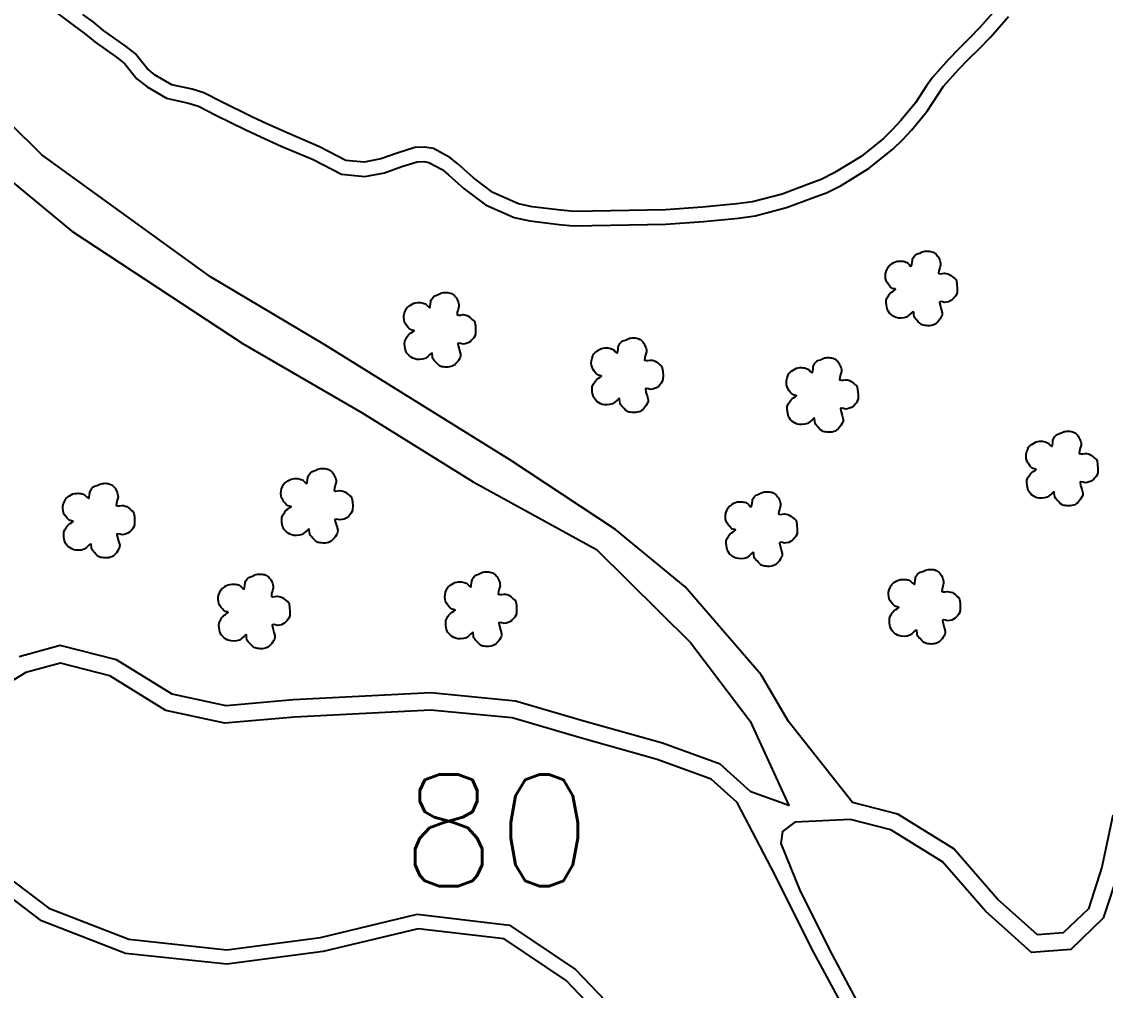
# Model space of a CAD drawing. Extents: x 730929 to 735129, y 7820181 to 7826121.
# Drawn here: x 732273.1 to 732525.7, y 7822302.5 to 7822528.3 of the extents above; entities that cross this region are included whole.
import ezdxf

# ---------------------------------------------------------------- set-up
doc = ezdxf.new("R2010")
doc.units = 0
doc.header["$MEASUREMENT"] = 0
doc.linetypes.add('CONTINUO', pattern=[0])
doc.linetypes.add('LIN0', pattern=[0])
for name, color, linetype in [('0114000475014', 5, 'Continuous'), ('0114000475080', 5, 'Continuous'), ('0114000475081', 5, 'Continuous'), ('0114000475089', 5, 'Continuous'), ('RESERVA', 3, 'Continuous'), ('SIMBOLO ARVORE', 118, 'Continuous'), ('TEXTO_NUN_TAL', 7, 'Continuous')]:
    doc.layers.add(name, color=color, linetype=linetype)
doc.styles.add('Simplex', font='simplex.shx')

msp = doc.modelspace()

# ---------------------------------------------------------------- linework, layer by layer
at = {"layer": '0114000475014'}
msp.add_lwpolyline([(732500.62, 7822531.65), (732496.43, 7822526.89), (732493.93, 7822524.31), (732491.41, 7822521.84), (732489.12, 7822519.43), (732485.36, 7822515.29), (732484, 7822513.32), (732481.46, 7822509.34), (732478.04, 7822505.2), (732476.07, 7822503.17), (732473.95, 7822501.02), (732468.74, 7822496.86), (732462.47, 7822493.03), (732459.48, 7822491.52), (732456.48, 7822490.38), (732450.36, 7822488.1), (732443.45, 7822486.26), (732439.77, 7822485.78), (732431.75, 7822485.03), (732423.13, 7822484.41), (732401.86, 7822484.03), (732398.76, 7822484.31), (732392.09, 7822485.11), (732388.91, 7822485.83), (732382.89, 7822488.49), (732378.39, 7822491.87), (732374.77, 7822495.12), (732372.94, 7822496.58), (732369.07, 7822498.69), (732367, 7822498.99), (732364.75, 7822498.92), (732360.64, 7822497.64), (732356.8, 7822496.27), (732352.95, 7822495.52), (732348.64, 7822495.95), (732342.5, 7822499.12), (732334.96, 7822502.33), (732330.24, 7822504.49), (732326.78, 7822506.09), (732319.85, 7822509.48), (732315.61, 7822511.66), (732312.85, 7822512.52), (732308.08, 7822513.56), (732304.25, 7822515.82), (732302.36, 7822517.32), (732299.55, 7822520.85), (732297.49, 7822522.46), (732292.19, 7822526.24), (732289.75, 7822528.21), (732287.39, 7822529.98)], dxfattribs=at)
at = {"layer": '0114000475080', "linetype": 'CONTINUO', "flags": 128}
msp.add_lwpolyline([(732255.52, 7822347.51), (732266.58, 7822331.34), (732279.43, 7822321.64), (732298.12, 7822314.4), (732320.9, 7822311.95), (732342.78, 7822314.83), (732365.3, 7822320.27), (732386.77, 7822317.7), (732402.16, 7822307.33), (732417.82, 7822291), (732435.56, 7822275.3), (732452.65, 7822269.29), (732465.31, 7822271.59), (732469.26, 7822273.2), (732475.24, 7822276.96), (732474.42, 7822280.25), (732466.98, 7822294.24), (732457.19, 7822312.33), (732448.74, 7822329.31), (732439.84, 7822346.27), (732433.82, 7822351.74), (732421.21, 7822356.32), (732403.57, 7822361.26), (732387.45, 7822365.98), (732368.38, 7822367.79), (732336.69, 7822366.18), (732320.49, 7822364.8), (732306.68, 7822367.72), (732293.64, 7822375.81), (732282.15, 7822378.75), (732274.1, 7822376.54), (732254.98, 7822364.95), (732248.26, 7822359.46), (732248.73, 7822356.47)], close=True, dxfattribs=at)
at = {"layer": '0114000475081', "linetype": 'CONTINUO', "flags": 128}
msp.add_lwpolyline([(732435.46, 7822183.74), (732451.14, 7822188.04), (732477.53, 7822196.24), (732499.94, 7822204.58), (732504.61, 7822205.85), (732508.43, 7822211.15), (732507.59, 7822219), (732501.14, 7822233.48), (732489.41, 7822255.07), (732479.88, 7822271.57), (732477.54, 7822272.15), (732471.93, 7822270.38), (732458.89, 7822266.15), (732452.37, 7822265.83), (732433.82, 7822272.35), (732415.49, 7822288.58), (732399.98, 7822304.75), (732385.57, 7822314.46), (732365.5, 7822316.86), (732343.39, 7822311.52), (732320.94, 7822308.56), (732297.32, 7822311.1), (732277.77, 7822318.67), (732264.11, 7822328.99), (732263, 7822330.62), (732261.47, 7822332.93), (732252.6, 7822345.85), (732244.63, 7822352), (732238.42, 7822350.89), (732230.9, 7822344.5), (732225.96, 7822333.55), (732221.11, 7822318.69), (732218.62, 7822312.5), (732218.03, 7822305.67), (732223.81, 7822296.97), (732236.75, 7822281.42), (732253.6, 7822268.79), (732274.12, 7822261.51), (732298.99, 7822257.95), (732325.2, 7822255.62), (732351.9, 7822247.02), (732375.81, 7822229.77), (732397.47, 7822208.91), (732418.51, 7822191.52), (732431.19, 7822185.09)], close=True, dxfattribs=at)
at = {"layer": '0114000475089', "linetype": 'CONTINUO', "flags": 128}
msp.add_lwpolyline([(732454.57, 7822325.61), (732461.98, 7822310.79), (732470.9, 7822294.11), (732478.02, 7822281.76), (732482.82, 7822280.65), (732489.1, 7822281.94), (732499.71, 7822283.86), (732530.06, 7822285.61), (732553.17, 7822292.18), (732576.18, 7822304.41), (732599.28, 7822318.44), (732619.83, 7822333.16), (732635.25, 7822350.05), (732646.91, 7822372.6), (732654.76, 7822397.35), (732660.16, 7822421.64), (732667.23, 7822446.88), (732673.21, 7822464.77), (732673.05, 7822473.7), (732671.77, 7822476.31), (732666.52, 7822479.66), (732663.88, 7822481.01), (732660.47, 7822481.65), (732651.97, 7822480.72), (732642.32, 7822474.45), (732630.07, 7822465.24), (732614.03, 7822454.8), (732595.86, 7822443.23), (732581.91, 7822434.61), (732570.88, 7822424.68), (732559.36, 7822412.2), (732548, 7822397.93), (732539.97, 7822387.69), (732534.72, 7822374.74), (732532.84, 7822358.63), (732531.38, 7822342.72), (732528.71, 7822330.15), (732525.2, 7822319.31), (732517.6, 7822312.01), (732508.49, 7822311.28), (732497.71, 7822320.91), (732487.73, 7822332.43), (732475.71, 7822339.87), (732466.31, 7822342.29), (732453.31, 7822341.67), (732450.4, 7822339.55), (732450.07, 7822336.75)], close=True, dxfattribs=at)
at = {"layer": 'RESERVA', "flags": 128}
for points in [[(732280.73, 7822530.82), (732285.39, 7822527.31), (732287.7, 7822525.58), (732290.17, 7822523.59), (732295.5, 7822519.79), (732297.19, 7822518.47), (732299.99, 7822514.95), (732302.36, 7822513.07), (732306.85, 7822510.42), (732312, 7822509.3), (732314.35, 7822508.57), (732318.35, 7822506.5), (732325.35, 7822503.08), (732328.85, 7822501.46), (732333.62, 7822499.29), (732341.08, 7822496.11), (732347.67, 7822492.7), (732353.11, 7822492.16), (732357.68, 7822493.05), (732361.69, 7822494.48), (732365.31, 7822495.6), (732366.82, 7822495.65), (732368, 7822495.48), (732371.08, 7822493.8), (732372.61, 7822492.58), (732376.27, 7822489.3), (732381.2, 7822485.59), (732387.86, 7822482.66), (732391.52, 7822481.82), (732398.41, 7822481), (732401.74, 7822480.7), (732423.28, 7822481.08), (732432.03, 7822481.71), (732440.14, 7822482.47), (732444.1, 7822482.99), (732451.37, 7822484.93), (732457.65, 7822487.26), (732460.82, 7822488.47), (732464.09, 7822490.12), (732470.66, 7822494.13), (732476.18, 7822498.54), (732478.44, 7822500.84), (732480.52, 7822502.98), (732484.16, 7822507.38), (732486.77, 7822511.48), (732487.97, 7822513.21), (732491.56, 7822517.17), (732493.78, 7822519.5), (732496.29, 7822521.96), (732498.88, 7822524.62), (732503.12, 7822529.44)], [(732527.42, 7822343.32), (732524.84, 7822331.18), (732521.71, 7822321.5), (732515.86, 7822315.88), (732509.87, 7822315.4), (732500.56, 7822323.72), (732490.35, 7822335.51), (732477.3, 7822343.59), (732466.73, 7822346.31), (732451.84, 7822365.14), (732445.45, 7822376.02), (732427.77, 7822396.55), (732411.55, 7822409.87), (732387.07, 7822426.07), (732343.75, 7822452.96), (732317.09, 7822468.81), (732277.79, 7822497.26), (732247.88, 7822526.79)]]:
    msp.add_lwpolyline(points, dxfattribs=at)
at = {"layer": 'RESERVA', "linetype": 'Continuous'}
msp.add_lwpolyline([(732244.74, 7822512.54), (732284.83, 7822479.46), (732324.74, 7822453.21), (732352.44, 7822437.11), (732378.34, 7822421.02), (732407.08, 7822405.26), (732429, 7822383.53), (732442.91, 7822365.2), (732451.93, 7822345.61), (732443.06, 7822348.76), (732435.93, 7822355.24), (732422.43, 7822360.13), (732404.67, 7822365.1), (732388.21, 7822369.93), (732368.47, 7822371.8), (732336.42, 7822370.17), (732320.74, 7822368.83), (732308.19, 7822371.49), (732295.23, 7822379.53), (732282.11, 7822382.89), (732272.5, 7822380.25)], dxfattribs=at)
at = {"layer": 'SIMBOLO ARVORE', "linetype": 'LIN0', "elevation": 716.76, "flags": 128}
for points in [[(732480.87, 7822460.68), (732480.42, 7822460.29), (732479.91, 7822459.84), (732479.36, 7822459.42), (732478.73, 7822459.25), (732478.08, 7822459.18), (732477.45, 7822459.2), (732476.95, 7822459.31), (732476.5, 7822459.49), (732476.09, 7822459.73), (732475.72, 7822460.01), (732475.4, 7822460.33), (732475.13, 7822460.68), (732474.95, 7822461.01), (732474.82, 7822461.36), (732474.73, 7822461.77), (732474.64, 7822462.3), (732474.6, 7822462.85), (732474.62, 7822463.37), (732474.76, 7822463.76), (732474.94, 7822464.09), (732475.14, 7822464.38), (732475.3, 7822464.65), (732475.47, 7822464.9), (732475.69, 7822465.13), (732476.11, 7822465.41), (732476.51, 7822465.66), (732476.79, 7822465.88), (732476.67, 7822465.97), (732476.41, 7822466.03), (732476.09, 7822466.1), (732475.87, 7822466.24), (732475.64, 7822466.42), (732475.4, 7822466.67), (732475.11, 7822467.04), (732474.83, 7822467.47), (732474.59, 7822467.95), (732474.46, 7822468.44), (732474.41, 7822468.95), (732474.44, 7822469.47), (732474.59, 7822470.05), (732474.8, 7822470.59), (732475.03, 7822471.06), (732475.21, 7822471.3), (732475.41, 7822471.48), (732475.64, 7822471.63), (732475.98, 7822471.87), (732476.36, 7822472.11), (732476.77, 7822472.31), (732477.17, 7822472.41), (732477.56, 7822472.46), (732477.94, 7822472.47), (732478.28, 7822472.45), (732478.59, 7822472.41), (732478.88, 7822472.34), (732479.14, 7822472.25), (732479.39, 7822472.14), (732479.63, 7822471.99), (732479.92, 7822471.67), (732480.2, 7822471.39), (732480.45, 7822471.26), (732480.56, 7822471.64), (732480.64, 7822472.14), (732480.69, 7822472.65), (732480.74, 7822472.88), (732480.81, 7822473.05), (732480.9, 7822473.21), (732481.06, 7822473.48), (732481.27, 7822473.74), (732481.51, 7822473.98), (732481.79, 7822474.12), (732482.1, 7822474.22), (732482.41, 7822474.31), (732482.71, 7822474.46), (732483, 7822474.59), (732483.3, 7822474.71), (732483.63, 7822474.77), (732483.96, 7822474.8), (732484.3, 7822474.8), (732484.62, 7822474.78), (732484.94, 7822474.74), (732485.24, 7822474.66), (732485.51, 7822474.56), (732485.77, 7822474.42), (732486, 7822474.26), (732486.21, 7822474.09), (732486.4, 7822473.88), (732486.57, 7822473.65), (732486.76, 7822473.35), (732486.93, 7822473.02), (732487.07, 7822472.66), (732487.18, 7822472.35), (732487.25, 7822471.99), (732487.26, 7822471.57), (732487.06, 7822470.88), (732486.88, 7822470.19), (732486.81, 7822469.62), (732487.17, 7822469.52), (732487.65, 7822469.56), (732488.18, 7822469.64), (732488.57, 7822469.6), (732488.94, 7822469.51), (732489.31, 7822469.37), (732489.69, 7822469.12), (732490.05, 7822468.83), (732490.37, 7822468.53), (732490.62, 7822468.39), (732490.81, 7822468.19), (732490.96, 7822467.85), (732491.08, 7822467.01), (732491.14, 7822466.07), (732491.12, 7822465.17), (732490.96, 7822464.66), (732490.73, 7822464.27), (732490.46, 7822463.97), (732490.21, 7822463.66), (732489.92, 7822463.39), (732489.59, 7822463.17), (732489.15, 7822463), (732488.69, 7822462.88), (732488.21, 7822462.8), (732487.71, 7822462.94), (732487.29, 7822463.01), (732487.01, 7822462.91), (732487.15, 7822462.17), (732487.4, 7822461.28), (732487.65, 7822460.41), (732487.63, 7822459.96), (732487.53, 7822459.62), (732487.36, 7822459.34), (732487.15, 7822458.98), (732486.9, 7822458.63), (732486.63, 7822458.32), (732486.39, 7822458.07), (732486.13, 7822457.85), (732485.84, 7822457.68), (732485.48, 7822457.55), (732485.1, 7822457.46), (732484.7, 7822457.41), (732484.31, 7822457.4), (732483.94, 7822457.42), (732483.58, 7822457.47), (732483.29, 7822457.51), (732483.01, 7822457.58), (732482.74, 7822457.71), (732482.41, 7822457.99), (732482.08, 7822458.32), (732481.77, 7822458.66), (732481.51, 7822458.93), (732481.29, 7822459.21), (732481.11, 7822459.52), (732481.06, 7822459.99), (732481.01, 7822460.44), (732480.91, 7822460.81), (732480.91, 7822460.81)], [(732368.63, 7822451.02), (732368.18, 7822450.63), (732367.68, 7822450.18), (732367.13, 7822449.76), (732366.49, 7822449.59), (732365.84, 7822449.52), (732365.22, 7822449.54), (732364.71, 7822449.65), (732364.26, 7822449.83), (732363.86, 7822450.07), (732363.49, 7822450.35), (732363.16, 7822450.67), (732362.9, 7822451.02), (732362.71, 7822451.35), (732362.58, 7822451.7), (732362.5, 7822452.1), (732362.41, 7822452.64), (732362.37, 7822453.19), (732362.39, 7822453.71), (732362.52, 7822454.1), (732362.7, 7822454.43), (732362.91, 7822454.72), (732363.06, 7822454.99), (732363.24, 7822455.24), (732363.46, 7822455.47), (732363.88, 7822455.75), (732364.27, 7822456), (732364.56, 7822456.22), (732364.43, 7822456.31), (732364.18, 7822456.37), (732363.86, 7822456.44), (732363.63, 7822456.57), (732363.41, 7822456.76), (732363.17, 7822457.01), (732362.87, 7822457.38), (732362.59, 7822457.81), (732362.36, 7822458.29), (732362.23, 7822458.78), (732362.18, 7822459.29), (732362.21, 7822459.81), (732362.36, 7822460.39), (732362.56, 7822460.93), (732362.8, 7822461.4), (732362.97, 7822461.64), (732363.17, 7822461.82), (732363.41, 7822461.97), (732363.75, 7822462.21), (732364.13, 7822462.45), (732364.53, 7822462.65), (732364.93, 7822462.75), (732365.33, 7822462.8), (732365.71, 7822462.81), (732366.05, 7822462.79), (732366.36, 7822462.75), (732366.65, 7822462.67), (732366.91, 7822462.59), (732367.15, 7822462.48), (732367.4, 7822462.33), (732367.69, 7822462.01), (732367.97, 7822461.73), (732368.21, 7822461.6), (732368.33, 7822461.98), (732368.41, 7822462.48), (732368.46, 7822462.99), (732368.51, 7822463.22), (732368.57, 7822463.39), (732368.66, 7822463.55), (732368.83, 7822463.81), (732369.03, 7822464.08), (732369.27, 7822464.32), (732369.56, 7822464.46), (732369.86, 7822464.56), (732370.18, 7822464.65), (732370.47, 7822464.8), (732370.77, 7822464.93), (732371.07, 7822465.05), (732371.39, 7822465.11), (732371.73, 7822465.14), (732372.06, 7822465.14), (732372.39, 7822465.12), (732372.7, 7822465.08), (732373, 7822465), (732373.28, 7822464.9), (732373.54, 7822464.76), (732373.77, 7822464.6), (732373.97, 7822464.42), (732374.16, 7822464.22), (732374.34, 7822463.98), (732374.52, 7822463.69), (732374.69, 7822463.35), (732374.84, 7822463), (732374.95, 7822462.69), (732375.02, 7822462.33), (732375.03, 7822461.91), (732374.83, 7822461.21), (732374.65, 7822460.53), (732374.58, 7822459.96), (732374.93, 7822459.86), (732375.41, 7822459.9), (732375.94, 7822459.98), (732376.34, 7822459.94), (732376.71, 7822459.85), (732377.07, 7822459.71), (732377.45, 7822459.46), (732377.81, 7822459.17), (732378.14, 7822458.87), (732378.38, 7822458.73), (732378.58, 7822458.53), (732378.73, 7822458.19), (732378.85, 7822457.35), (732378.9, 7822456.41), (732378.89, 7822455.51), (732378.73, 7822455), (732378.5, 7822454.61), (732378.23, 7822454.31), (732377.98, 7822454), (732377.69, 7822453.73), (732377.35, 7822453.51), (732376.92, 7822453.34), (732376.45, 7822453.21), (732375.98, 7822453.14), (732375.48, 7822453.28), (732375.05, 7822453.35), (732374.77, 7822453.25), (732374.92, 7822452.5), (732375.17, 7822451.62), (732375.42, 7822450.74), (732375.4, 7822450.3), (732375.29, 7822449.96), (732375.12, 7822449.68), (732374.91, 7822449.31), (732374.67, 7822448.97), (732374.4, 7822448.66), (732374.15, 7822448.4), (732373.89, 7822448.19), (732373.6, 7822448.02), (732373.24, 7822447.89), (732372.86, 7822447.8), (732372.47, 7822447.74), (732372.08, 7822447.74), (732371.7, 7822447.76), (732371.35, 7822447.81), (732371.05, 7822447.85), (732370.78, 7822447.92), (732370.5, 7822448.05), (732370.17, 7822448.33), (732369.85, 7822448.65), (732369.54, 7822449), (732369.28, 7822449.27), (732369.06, 7822449.55), (732368.88, 7822449.85), (732368.83, 7822450.32), (732368.77, 7822450.78), (732368.68, 7822451.15), (732368.68, 7822451.15)], [(732412.33, 7822440.44), (732411.88, 7822440.05), (732411.37, 7822439.6), (732410.82, 7822439.18), (732410.18, 7822439.01), (732409.54, 7822438.94), (732408.91, 7822438.96), (732408.41, 7822439.07), (732407.96, 7822439.25), (732407.55, 7822439.49), (732407.18, 7822439.77), (732406.86, 7822440.09), (732406.59, 7822440.44), (732406.41, 7822440.77), (732406.28, 7822441.12), (732406.19, 7822441.53), (732406.1, 7822442.06), (732406.06, 7822442.61), (732406.08, 7822443.13), (732406.21, 7822443.52), (732406.4, 7822443.85), (732406.6, 7822444.14), (732406.76, 7822444.41), (732406.93, 7822444.66), (732407.15, 7822444.89), (732407.57, 7822445.17), (732407.97, 7822445.42), (732408.25, 7822445.64), (732408.13, 7822445.73), (732407.87, 7822445.79), (732407.55, 7822445.86), (732407.33, 7822446), (732407.1, 7822446.18), (732406.86, 7822446.43), (732406.57, 7822446.8), (732406.28, 7822447.23), (732406.05, 7822447.71), (732405.92, 7822448.2), (732405.87, 7822448.71), (732405.9, 7822449.23), (732406.05, 7822449.81), (732406.26, 7822450.35), (732406.49, 7822450.82), (732406.67, 7822451.06), (732406.87, 7822451.24), (732407.1, 7822451.39), (732407.44, 7822451.63), (732407.82, 7822451.87), (732408.23, 7822452.07), (732408.63, 7822452.17), (732409.02, 7822452.22), (732409.4, 7822452.23), (732409.74, 7822452.21), (732410.05, 7822452.17), (732410.34, 7822452.09), (732410.6, 7822452.01), (732410.85, 7822451.9), (732411.09, 7822451.75), (732411.38, 7822451.43), (732411.66, 7822451.15), (732411.9, 7822451.02), (732412.02, 7822451.4), (732412.1, 7822451.9), (732412.15, 7822452.41), (732412.2, 7822452.64), (732412.26, 7822452.81), (732412.36, 7822452.97), (732412.52, 7822453.23), (732412.72, 7822453.5), (732412.97, 7822453.74), (732413.25, 7822453.88), (732413.56, 7822453.98), (732413.87, 7822454.07), (732414.16, 7822454.22), (732414.46, 7822454.35), (732414.76, 7822454.47), (732415.09, 7822454.53), (732415.42, 7822454.56), (732415.76, 7822454.56), (732416.08, 7822454.54), (732416.4, 7822454.5), (732416.7, 7822454.42), (732416.97, 7822454.32), (732417.23, 7822454.18), (732417.46, 7822454.02), (732417.67, 7822453.85), (732417.86, 7822453.64), (732418.03, 7822453.41), (732418.22, 7822453.11), (732418.38, 7822452.78), (732418.53, 7822452.42), (732418.64, 7822452.11), (732418.71, 7822451.75), (732418.72, 7822451.33), (732418.52, 7822450.64), (732418.34, 7822449.95), (732418.27, 7822449.38), (732418.63, 7822449.28), (732419.11, 7822449.32), (732419.64, 7822449.4), (732420.03, 7822449.36), (732420.4, 7822449.27), (732420.76, 7822449.13), (732421.15, 7822448.88), (732421.51, 7822448.59), (732421.83, 7822448.29), (732422.08, 7822448.15), (732422.27, 7822447.95), (732422.42, 7822447.61), (732422.54, 7822446.77), (732422.6, 7822445.83), (732422.58, 7822444.93), (732422.42, 7822444.42), (732422.19, 7822444.03), (732421.92, 7822443.73), (732421.67, 7822443.42), (732421.38, 7822443.15), (732421.05, 7822442.93), (732420.61, 7822442.76), (732420.15, 7822442.64), (732419.67, 7822442.56), (732419.17, 7822442.7), (732418.75, 7822442.77), (732418.47, 7822442.67), (732418.61, 7822441.92), (732418.86, 7822441.04), (732419.11, 7822440.16), (732419.09, 7822439.72), (732418.99, 7822439.38), (732418.82, 7822439.1), (732418.6, 7822438.74), (732418.36, 7822438.39), (732418.09, 7822438.08), (732417.85, 7822437.82), (732417.58, 7822437.61), (732417.29, 7822437.44), (732416.94, 7822437.31), (732416.56, 7822437.22), (732416.16, 7822437.16), (732415.77, 7822437.16), (732415.39, 7822437.18), (732415.04, 7822437.23), (732414.75, 7822437.27), (732414.47, 7822437.34), (732414.2, 7822437.47), (732413.87, 7822437.75), (732413.54, 7822438.07), (732413.23, 7822438.42), (732412.97, 7822438.69), (732412.75, 7822438.97), (732412.57, 7822439.28), (732412.52, 7822439.74), (732412.47, 7822440.2), (732412.37, 7822440.57), (732412.37, 7822440.57)], [(732457.78, 7822435.85), (732457.33, 7822435.46), (732456.83, 7822435.01), (732456.28, 7822434.59), (732455.64, 7822434.42), (732454.99, 7822434.35), (732454.37, 7822434.37), (732453.86, 7822434.48), (732453.41, 7822434.66), (732453.01, 7822434.9), (732452.63, 7822435.18), (732452.31, 7822435.5), (732452.04, 7822435.85), (732451.86, 7822436.17), (732451.73, 7822436.53), (732451.64, 7822436.93), (732451.56, 7822437.47), (732451.52, 7822438.01), (732451.53, 7822438.54), (732451.67, 7822438.93), (732451.85, 7822439.26), (732452.05, 7822439.55), (732452.21, 7822439.82), (732452.39, 7822440.06), (732452.6, 7822440.3), (732453.02, 7822440.58), (732453.42, 7822440.83), (732453.7, 7822441.05), (732453.58, 7822441.14), (732453.32, 7822441.2), (732453, 7822441.27), (732452.78, 7822441.4), (732452.55, 7822441.59), (732452.31, 7822441.84), (732452.02, 7822442.21), (732451.74, 7822442.64), (732451.5, 7822443.12), (732451.38, 7822443.61), (732451.33, 7822444.12), (732451.36, 7822444.64), (732451.5, 7822445.22), (732451.71, 7822445.76), (732451.94, 7822446.23), (732452.12, 7822446.47), (732452.32, 7822446.65), (732452.56, 7822446.79), (732452.9, 7822447.04), (732453.28, 7822447.28), (732453.68, 7822447.48), (732454.08, 7822447.58), (732454.47, 7822447.63), (732454.86, 7822447.64), (732455.19, 7822447.62), (732455.51, 7822447.57), (732455.8, 7822447.5), (732456.05, 7822447.42), (732456.3, 7822447.31), (732456.54, 7822447.16), (732456.84, 7822446.83), (732457.12, 7822446.56), (732457.36, 7822446.43), (732457.48, 7822446.8), (732457.55, 7822447.3), (732457.6, 7822447.82), (732457.65, 7822448.05), (732457.72, 7822448.22), (732457.81, 7822448.38), (732457.97, 7822448.64), (732458.18, 7822448.91), (732458.42, 7822449.15), (732458.7, 7822449.28), (732459.01, 7822449.39), (732459.33, 7822449.48), (732459.62, 7822449.62), (732459.91, 7822449.76), (732460.21, 7822449.88), (732460.54, 7822449.94), (732460.87, 7822449.96), (732461.21, 7822449.97), (732461.53, 7822449.95), (732461.85, 7822449.9), (732462.15, 7822449.83), (732462.43, 7822449.72), (732462.68, 7822449.59), (732462.92, 7822449.43), (732463.12, 7822449.25), (732463.31, 7822449.05), (732463.48, 7822448.81), (732463.67, 7822448.51), (732463.84, 7822448.18), (732463.98, 7822447.83), (732464.1, 7822447.52), (732464.17, 7822447.16), (732464.18, 7822446.74), (732463.98, 7822446.04), (732463.79, 7822445.36), (732463.72, 7822444.79), (732464.08, 7822444.69), (732464.56, 7822444.72), (732465.09, 7822444.81), (732465.48, 7822444.77), (732465.86, 7822444.68), (732466.22, 7822444.54), (732466.6, 7822444.29), (732466.96, 7822444), (732467.28, 7822443.7), (732467.53, 7822443.56), (732467.73, 7822443.36), (732467.87, 7822443.02), (732467.99, 7822442.18), (732468.05, 7822441.24), (732468.03, 7822440.34), (732467.87, 7822439.83), (732467.65, 7822439.44), (732467.37, 7822439.14), (732467.12, 7822438.83), (732466.83, 7822438.56), (732466.5, 7822438.34), (732466.06, 7822438.17), (732465.6, 7822438.04), (732465.13, 7822437.97), (732464.62, 7822438.11), (732464.2, 7822438.18), (732463.92, 7822438.08), (732464.07, 7822437.33), (732464.32, 7822436.45), (732464.56, 7822435.57), (732464.54, 7822435.13), (732464.44, 7822434.79), (732464.27, 7822434.51), (732464.06, 7822434.14), (732463.81, 7822433.8), (732463.54, 7822433.49), (732463.3, 7822433.23), (732463.04, 7822433.02), (732462.75, 7822432.85), (732462.39, 7822432.72), (732462.01, 7822432.63), (732461.61, 7822432.57), (732461.23, 7822432.57), (732460.85, 7822432.59), (732460.49, 7822432.64), (732460.2, 7822432.67), (732459.92, 7822432.75), (732459.65, 7822432.88), (732459.32, 7822433.16), (732458.99, 7822433.48), (732458.68, 7822433.83), (732458.42, 7822434.1), (732458.2, 7822434.38), (732458.03, 7822434.68), (732457.97, 7822435.15), (732457.92, 7822435.61), (732457.83, 7822435.98), (732457.83, 7822435.98)], [(732513.64, 7822418.69), (732513.19, 7822418.29), (732512.69, 7822417.85), (732512.13, 7822417.43), (732511.5, 7822417.25), (732510.85, 7822417.18), (732510.23, 7822417.21), (732509.72, 7822417.32), (732509.27, 7822417.5), (732508.86, 7822417.74), (732508.49, 7822418.02), (732508.17, 7822418.34), (732507.9, 7822418.68), (732507.72, 7822419.01), (732507.59, 7822419.37), (732507.5, 7822419.77), (732507.42, 7822420.3), (732507.38, 7822420.85), (732507.39, 7822421.38), (732507.53, 7822421.76), (732507.71, 7822422.1), (732507.91, 7822422.39), (732508.07, 7822422.66), (732508.24, 7822422.9), (732508.46, 7822423.14), (732508.88, 7822423.41), (732509.28, 7822423.67), (732509.56, 7822423.88), (732509.44, 7822423.97), (732509.18, 7822424.04), (732508.86, 7822424.11), (732508.64, 7822424.24), (732508.41, 7822424.43), (732508.17, 7822424.68), (732507.88, 7822425.05), (732507.6, 7822425.48), (732507.36, 7822425.95), (732507.23, 7822426.44), (732507.18, 7822426.95), (732507.21, 7822427.48), (732507.36, 7822428.05), (732507.57, 7822428.59), (732507.8, 7822429.06), (732507.98, 7822429.31), (732508.18, 7822429.48), (732508.42, 7822429.63), (732508.75, 7822429.88), (732509.13, 7822430.11), (732509.54, 7822430.32), (732509.94, 7822430.42), (732510.33, 7822430.47), (732510.71, 7822430.47), (732511.05, 7822430.46), (732511.37, 7822430.41), (732511.66, 7822430.34), (732511.91, 7822430.26), (732512.16, 7822430.14), (732512.4, 7822430), (732512.7, 7822429.67), (732512.98, 7822429.4), (732513.22, 7822429.27), (732513.33, 7822429.64), (732513.41, 7822430.14), (732513.46, 7822430.66), (732513.51, 7822430.88), (732513.58, 7822431.06), (732513.67, 7822431.21), (732513.83, 7822431.48), (732514.04, 7822431.75), (732514.28, 7822431.99), (732514.56, 7822432.12), (732514.87, 7822432.23), (732515.18, 7822432.32), (732515.48, 7822432.46), (732515.77, 7822432.6), (732516.07, 7822432.71), (732516.4, 7822432.77), (732516.73, 7822432.8), (732517.07, 7822432.8), (732517.39, 7822432.79), (732517.71, 7822432.74), (732518.01, 7822432.67), (732518.28, 7822432.56), (732518.54, 7822432.43), (732518.77, 7822432.26), (732518.98, 7822432.09), (732519.17, 7822431.89), (732519.34, 7822431.65), (732519.53, 7822431.35), (732519.7, 7822431.02), (732519.84, 7822430.67), (732519.96, 7822430.35), (732520.02, 7822430), (732520.03, 7822429.57), (732519.83, 7822428.88), (732519.65, 7822428.2), (732519.58, 7822427.63), (732519.94, 7822427.53), (732520.42, 7822427.56), (732520.95, 7822427.65), (732521.34, 7822427.6), (732521.72, 7822427.52), (732522.08, 7822427.38), (732522.46, 7822427.12), (732522.82, 7822426.83), (732523.14, 7822426.53), (732523.39, 7822426.4), (732523.58, 7822426.2), (732523.73, 7822425.86), (732523.85, 7822425.02), (732523.91, 7822424.08), (732523.89, 7822423.18), (732523.73, 7822422.66), (732523.51, 7822422.28), (732523.23, 7822421.98), (732522.98, 7822421.66), (732522.69, 7822421.4), (732522.36, 7822421.18), (732521.92, 7822421), (732521.46, 7822420.88), (732520.98, 7822420.81), (732520.48, 7822420.94), (732520.06, 7822421.02), (732519.78, 7822420.91), (732519.92, 7822420.17), (732520.17, 7822419.28), (732520.42, 7822418.41), (732520.4, 7822417.96), (732520.3, 7822417.62), (732520.13, 7822417.34), (732519.92, 7822416.98), (732519.67, 7822416.64), (732519.4, 7822416.32), (732519.16, 7822416.07), (732518.9, 7822415.86), (732518.61, 7822415.69), (732518.25, 7822415.56), (732517.87, 7822415.46), (732517.47, 7822415.41), (732517.08, 7822415.4), (732516.71, 7822415.43), (732516.35, 7822415.48), (732516.06, 7822415.51), (732515.78, 7822415.58), (732515.51, 7822415.72), (732515.18, 7822415.99), (732514.85, 7822416.32), (732514.54, 7822416.66), (732514.28, 7822416.93), (732514.06, 7822417.21), (732513.88, 7822417.52), (732513.83, 7822417.99), (732513.78, 7822418.44), (732513.68, 7822418.82), (732513.68, 7822418.82)], [(732339.99, 7822410.02), (732339.54, 7822409.62), (732339.04, 7822409.17), (732338.49, 7822408.76), (732337.85, 7822408.58), (732337.2, 7822408.51), (732336.58, 7822408.54), (732336.07, 7822408.65), (732335.62, 7822408.83), (732335.22, 7822409.06), (732334.84, 7822409.35), (732334.52, 7822409.67), (732334.25, 7822410.01), (732334.07, 7822410.34), (732333.94, 7822410.7), (732333.85, 7822411.1), (732333.77, 7822411.63), (732333.73, 7822412.18), (732333.74, 7822412.7), (732333.88, 7822413.09), (732334.06, 7822413.43), (732334.26, 7822413.72), (732334.42, 7822413.98), (732334.6, 7822414.23), (732334.81, 7822414.47), (732335.23, 7822414.74), (732335.63, 7822415), (732335.91, 7822415.21), (732335.79, 7822415.3), (732335.53, 7822415.37), (732335.21, 7822415.44), (732334.99, 7822415.57), (732334.76, 7822415.76), (732334.52, 7822416.01), (732334.23, 7822416.38), (732333.95, 7822416.81), (732333.71, 7822417.28), (732333.59, 7822417.77), (732333.54, 7822418.28), (732333.57, 7822418.81), (732333.71, 7822419.38), (732333.92, 7822419.92), (732334.15, 7822420.39), (732334.33, 7822420.64), (732334.53, 7822420.81), (732334.77, 7822420.96), (732335.11, 7822421.21), (732335.49, 7822421.44), (732335.89, 7822421.65), (732336.29, 7822421.75), (732336.68, 7822421.79), (732337.07, 7822421.8), (732337.4, 7822421.79), (732337.72, 7822421.74), (732338.01, 7822421.67), (732338.26, 7822421.59), (732338.51, 7822421.47), (732338.75, 7822421.32), (732339.05, 7822421), (732339.33, 7822420.73), (732339.57, 7822420.6), (732339.69, 7822420.97), (732339.76, 7822421.47), (732339.81, 7822421.99), (732339.86, 7822422.21), (732339.93, 7822422.39), (732340.02, 7822422.54), (732340.18, 7822422.81), (732340.39, 7822423.07), (732340.63, 7822423.32), (732340.91, 7822423.45), (732341.22, 7822423.56), (732341.54, 7822423.65), (732341.83, 7822423.79), (732342.12, 7822423.93), (732342.42, 7822424.04), (732342.75, 7822424.1), (732343.08, 7822424.13), (732343.42, 7822424.13), (732343.74, 7822424.11), (732344.06, 7822424.07), (732344.36, 7822424), (732344.64, 7822423.89), (732344.89, 7822423.75), (732345.13, 7822423.59), (732345.33, 7822423.42), (732345.52, 7822423.22), (732345.69, 7822422.98), (732345.88, 7822422.68), (732346.05, 7822422.35), (732346.19, 7822422), (732346.31, 7822421.68), (732346.38, 7822421.33), (732346.39, 7822420.9), (732346.19, 7822420.21), (732346, 7822419.53), (732345.93, 7822418.96), (732346.29, 7822418.86), (732346.77, 7822418.89), (732347.3, 7822418.98), (732347.69, 7822418.93), (732348.07, 7822418.85), (732348.43, 7822418.71), (732348.81, 7822418.45), (732349.17, 7822418.16), (732349.49, 7822417.86), (732349.74, 7822417.73), (732349.93, 7822417.53), (732350.08, 7822417.19), (732350.2, 7822416.34), (732350.26, 7822415.41), (732350.24, 7822414.51), (732350.08, 7822413.99), (732349.86, 7822413.61), (732349.58, 7822413.3), (732349.33, 7822412.99), (732349.04, 7822412.73), (732348.71, 7822412.51), (732348.27, 7822412.33), (732347.81, 7822412.21), (732347.34, 7822412.14), (732346.83, 7822412.27), (732346.41, 7822412.35), (732346.13, 7822412.24), (732346.28, 7822411.5), (732346.53, 7822410.61), (732346.77, 7822409.74), (732346.75, 7822409.29), (732346.65, 7822408.95), (732346.48, 7822408.67), (732346.27, 7822408.31), (732346.02, 7822407.97), (732345.75, 7822407.65), (732345.51, 7822407.4), (732345.25, 7822407.19), (732344.96, 7822407.02), (732344.6, 7822406.89), (732344.22, 7822406.79), (732343.82, 7822406.74), (732343.44, 7822406.73), (732343.06, 7822406.76), (732342.7, 7822406.81), (732342.41, 7822406.84), (732342.13, 7822406.91), (732341.86, 7822407.05), (732341.53, 7822407.32), (732341.2, 7822407.65), (732340.89, 7822407.99), (732340.63, 7822408.26), (732340.41, 7822408.54), (732340.24, 7822408.85), (732340.18, 7822409.32), (732340.13, 7822409.77), (732340.04, 7822410.15), (732340.04, 7822410.15)], [(732289.17, 7822406.55), (732288.72, 7822406.16), (732288.22, 7822405.71), (732287.67, 7822405.29), (732287.03, 7822405.12), (732286.38, 7822405.05), (732285.76, 7822405.07), (732285.25, 7822405.18), (732284.8, 7822405.36), (732284.4, 7822405.6), (732284.03, 7822405.88), (732283.7, 7822406.2), (732283.43, 7822406.55), (732283.25, 7822406.88), (732283.12, 7822407.23), (732283.04, 7822407.63), (732282.95, 7822408.17), (732282.91, 7822408.71), (732282.93, 7822409.24), (732283.06, 7822409.63), (732283.24, 7822409.96), (732283.45, 7822410.25), (732283.6, 7822410.52), (732283.78, 7822410.77), (732284, 7822411), (732284.42, 7822411.28), (732284.81, 7822411.53), (732285.1, 7822411.75), (732284.97, 7822411.84), (732284.72, 7822411.9), (732284.4, 7822411.97), (732284.17, 7822412.1), (732283.94, 7822412.29), (732283.71, 7822412.54), (732283.41, 7822412.91), (732283.13, 7822413.34), (732282.9, 7822413.82), (732282.77, 7822414.31), (732282.72, 7822414.82), (732282.75, 7822415.34), (732282.9, 7822415.92), (732283.1, 7822416.46), (732283.33, 7822416.93), (732283.51, 7822417.17), (732283.71, 7822417.35), (732283.95, 7822417.49), (732284.29, 7822417.74), (732284.67, 7822417.98), (732285.07, 7822418.18), (732285.47, 7822418.28), (732285.87, 7822418.33), (732286.25, 7822418.34), (732286.59, 7822418.32), (732286.9, 7822418.28), (732287.19, 7822418.2), (732287.45, 7822418.12), (732287.69, 7822418.01), (732287.93, 7822417.86), (732288.23, 7822417.53), (732288.51, 7822417.26), (732288.75, 7822417.13), (732288.87, 7822417.5), (732288.94, 7822418), (732289, 7822418.52), (732289.05, 7822418.75), (732289.11, 7822418.92), (732289.2, 7822419.08), (732289.37, 7822419.34), (732289.57, 7822419.61), (732289.81, 7822419.85), (732290.1, 7822419.98), (732290.4, 7822420.09), (732290.72, 7822420.18), (732291.01, 7822420.32), (732291.3, 7822420.46), (732291.61, 7822420.58), (732291.93, 7822420.64), (732292.27, 7822420.66), (732292.6, 7822420.67), (732292.93, 7822420.65), (732293.24, 7822420.6), (732293.54, 7822420.53), (732293.82, 7822420.42), (732294.07, 7822420.29), (732294.31, 7822420.13), (732294.51, 7822419.95), (732294.7, 7822419.75), (732294.88, 7822419.51), (732295.06, 7822419.21), (732295.23, 7822418.88), (732295.37, 7822418.53), (732295.49, 7822418.22), (732295.56, 7822417.86), (732295.57, 7822417.44), (732295.37, 7822416.74), (732295.19, 7822416.06), (732295.12, 7822415.49), (732295.47, 7822415.39), (732295.95, 7822415.42), (732296.48, 7822415.51), (732296.88, 7822415.47), (732297.25, 7822415.38), (732297.61, 7822415.24), (732297.99, 7822414.99), (732298.35, 7822414.7), (732298.67, 7822414.4), (732298.92, 7822414.26), (732299.12, 7822414.06), (732299.27, 7822413.72), (732299.39, 7822412.88), (732299.44, 7822411.94), (732299.43, 7822411.04), (732299.27, 7822410.53), (732299.04, 7822410.14), (732298.77, 7822409.84), (732298.51, 7822409.53), (732298.23, 7822409.26), (732297.89, 7822409.04), (732297.46, 7822408.87), (732296.99, 7822408.74), (732296.52, 7822408.67), (732296.01, 7822408.81), (732295.59, 7822408.88), (732295.31, 7822408.78), (732295.46, 7822408.03), (732295.71, 7822407.15), (732295.96, 7822406.27), (732295.94, 7822405.83), (732295.83, 7822405.49), (732295.66, 7822405.21), (732295.45, 7822404.84), (732295.2, 7822404.5), (732294.94, 7822404.19), (732294.69, 7822403.93), (732294.43, 7822403.72), (732294.14, 7822403.55), (732293.78, 7822403.42), (732293.4, 7822403.33), (732293.01, 7822403.27), (732292.62, 7822403.27), (732292.24, 7822403.29), (732291.88, 7822403.34), (732291.59, 7822403.38), (732291.32, 7822403.45), (732291.04, 7822403.58), (732290.71, 7822403.86), (732290.39, 7822404.18), (732290.08, 7822404.53), (732289.82, 7822404.8), (732289.6, 7822405.08), (732289.42, 7822405.38), (732289.36, 7822405.85), (732289.31, 7822406.31), (732289.22, 7822406.68), (732289.22, 7822406.68)], [(732443.58, 7822404.59), (732443.13, 7822404.2), (732442.63, 7822403.75), (732442.08, 7822403.33), (732441.44, 7822403.16), (732440.8, 7822403.09), (732440.17, 7822403.11), (732439.67, 7822403.22), (732439.21, 7822403.4), (732438.81, 7822403.64), (732438.44, 7822403.92), (732438.11, 7822404.24), (732437.85, 7822404.59), (732437.66, 7822404.91), (732437.53, 7822405.27), (732437.45, 7822405.67), (732437.36, 7822406.21), (732437.32, 7822406.75), (732437.34, 7822407.28), (732437.47, 7822407.67), (732437.65, 7822408), (732437.86, 7822408.29), (732438.01, 7822408.56), (732438.19, 7822408.8), (732438.41, 7822409.04), (732438.83, 7822409.32), (732439.23, 7822409.57), (732439.51, 7822409.79), (732439.39, 7822409.88), (732439.13, 7822409.94), (732438.81, 7822410.01), (732438.58, 7822410.14), (732438.36, 7822410.33), (732438.12, 7822410.58), (732437.82, 7822410.95), (732437.54, 7822411.38), (732437.31, 7822411.86), (732437.18, 7822412.35), (732437.13, 7822412.86), (732437.16, 7822413.38), (732437.31, 7822413.96), (732437.51, 7822414.5), (732437.75, 7822414.97), (732437.93, 7822415.21), (732438.12, 7822415.39), (732438.36, 7822415.53), (732438.7, 7822415.78), (732439.08, 7822416.02), (732439.48, 7822416.22), (732439.88, 7822416.32), (732440.28, 7822416.37), (732440.66, 7822416.38), (732441, 7822416.36), (732441.31, 7822416.31), (732441.6, 7822416.24), (732441.86, 7822416.16), (732442.1, 7822416.05), (732442.35, 7822415.9), (732442.64, 7822415.57), (732442.92, 7822415.3), (732443.16, 7822415.17), (732443.28, 7822415.54), (732443.36, 7822416.04), (732443.41, 7822416.56), (732443.46, 7822416.79), (732443.52, 7822416.96), (732443.62, 7822417.12), (732443.78, 7822417.38), (732443.98, 7822417.65), (732444.22, 7822417.89), (732444.51, 7822418.02), (732444.82, 7822418.13), (732445.13, 7822418.22), (732445.42, 7822418.36), (732445.72, 7822418.5), (732446.02, 7822418.62), (732446.35, 7822418.68), (732446.68, 7822418.7), (732447.01, 7822418.71), (732447.34, 7822418.69), (732447.65, 7822418.64), (732447.95, 7822418.57), (732448.23, 7822418.46), (732448.49, 7822418.33), (732448.72, 7822418.17), (732448.93, 7822417.99), (732449.11, 7822417.79), (732449.29, 7822417.55), (732449.47, 7822417.25), (732449.64, 7822416.92), (732449.79, 7822416.57), (732449.9, 7822416.26), (732449.97, 7822415.9), (732449.98, 7822415.48), (732449.78, 7822414.78), (732449.6, 7822414.1), (732449.53, 7822413.53), (732449.88, 7822413.43), (732450.36, 7822413.46), (732450.89, 7822413.55), (732451.29, 7822413.51), (732451.66, 7822413.42), (732452.02, 7822413.28), (732452.41, 7822413.03), (732452.76, 7822412.73), (732453.09, 7822412.44), (732453.33, 7822412.3), (732453.53, 7822412.1), (732453.68, 7822411.76), (732453.8, 7822410.92), (732453.86, 7822409.98), (732453.84, 7822409.08), (732453.68, 7822408.57), (732453.45, 7822408.18), (732453.18, 7822407.88), (732452.93, 7822407.57), (732452.64, 7822407.3), (732452.31, 7822407.08), (732451.87, 7822406.91), (732451.4, 7822406.78), (732450.93, 7822406.71), (732450.43, 7822406.85), (732450, 7822406.92), (732449.73, 7822406.82), (732449.87, 7822406.07), (732450.12, 7822405.19), (732450.37, 7822404.31), (732450.35, 7822403.87), (732450.25, 7822403.53), (732450.07, 7822403.25), (732449.86, 7822402.88), (732449.62, 7822402.54), (732449.35, 7822402.23), (732449.11, 7822401.97), (732448.84, 7822401.76), (732448.55, 7822401.59), (732448.2, 7822401.46), (732447.81, 7822401.37), (732447.42, 7822401.31), (732447.03, 7822401.31), (732446.65, 7822401.33), (732446.3, 7822401.38), (732446, 7822401.41), (732445.73, 7822401.49), (732445.45, 7822401.62), (732445.12, 7822401.9), (732444.8, 7822402.22), (732444.49, 7822402.57), (732444.23, 7822402.84), (732444.01, 7822403.12), (732443.83, 7822403.42), (732443.78, 7822403.89), (732443.72, 7822404.35), (732443.63, 7822404.72), (732443.63, 7822404.72)], [(732325.36, 7822385.4), (732324.91, 7822385), (732324.41, 7822384.55), (732323.86, 7822384.14), (732323.22, 7822383.96), (732322.57, 7822383.89), (732321.95, 7822383.92), (732321.44, 7822384.02), (732320.99, 7822384.21), (732320.59, 7822384.44), (732320.21, 7822384.73), (732319.89, 7822385.05), (732319.62, 7822385.39), (732319.44, 7822385.72), (732319.31, 7822386.08), (732319.22, 7822386.48), (732319.14, 7822387.01), (732319.1, 7822387.56), (732319.12, 7822388.08), (732319.25, 7822388.47), (732319.43, 7822388.81), (732319.64, 7822389.1), (732319.79, 7822389.36), (732319.97, 7822389.61), (732320.19, 7822389.85), (732320.61, 7822390.12), (732321, 7822390.38), (732321.28, 7822390.59), (732321.16, 7822390.68), (732320.91, 7822390.75), (732320.58, 7822390.82), (732320.36, 7822390.95), (732320.13, 7822391.13), (732319.9, 7822391.39), (732319.6, 7822391.76), (732319.32, 7822392.19), (732319.08, 7822392.66), (732318.96, 7822393.15), (732318.91, 7822393.66), (732318.94, 7822394.19), (732319.09, 7822394.76), (732319.29, 7822395.3), (732319.52, 7822395.77), (732319.7, 7822396.02), (732319.9, 7822396.19), (732320.14, 7822396.34), (732320.48, 7822396.59), (732320.86, 7822396.82), (732321.26, 7822397.03), (732321.66, 7822397.12), (732322.06, 7822397.17), (732322.44, 7822397.18), (732322.78, 7822397.17), (732323.09, 7822397.12), (732323.38, 7822397.05), (732323.64, 7822396.97), (732323.88, 7822396.85), (732324.12, 7822396.7), (732324.42, 7822396.38), (732324.7, 7822396.11), (732324.94, 7822395.98), (732325.06, 7822396.35), (732325.13, 7822396.85), (732325.18, 7822397.37), (732325.24, 7822397.59), (732325.3, 7822397.77), (732325.39, 7822397.92), (732325.55, 7822398.19), (732325.76, 7822398.45), (732326, 7822398.69), (732326.29, 7822398.83), (732326.59, 7822398.93), (732326.91, 7822399.03), (732327.2, 7822399.17), (732327.49, 7822399.31), (732327.79, 7822399.42), (732328.12, 7822399.48), (732328.46, 7822399.51), (732328.79, 7822399.51), (732329.12, 7822399.49), (732329.43, 7822399.45), (732329.73, 7822399.38), (732330.01, 7822399.27), (732330.26, 7822399.13), (732330.5, 7822398.97), (732330.7, 7822398.8), (732330.89, 7822398.6), (732331.07, 7822398.36), (732331.25, 7822398.06), (732331.42, 7822397.73), (732331.56, 7822397.38), (732331.68, 7822397.06), (732331.75, 7822396.71), (732331.76, 7822396.28), (732331.56, 7822395.59), (732331.38, 7822394.91), (732331.31, 7822394.34), (732331.66, 7822394.24), (732332.14, 7822394.27), (732332.67, 7822394.36), (732333.06, 7822394.31), (732333.44, 7822394.23), (732333.8, 7822394.09), (732334.18, 7822393.83), (732334.54, 7822393.54), (732334.86, 7822393.24), (732335.11, 7822393.11), (732335.31, 7822392.91), (732335.45, 7822392.57), (732335.57, 7822391.72), (732335.63, 7822390.79), (732335.61, 7822389.89), (732335.46, 7822389.37), (732335.23, 7822388.99), (732334.96, 7822388.68), (732334.7, 7822388.37), (732334.41, 7822388.1), (732334.08, 7822387.88), (732333.65, 7822387.71), (732333.18, 7822387.59), (732332.71, 7822387.52), (732332.2, 7822387.65), (732331.78, 7822387.73), (732331.5, 7822387.62), (732331.65, 7822386.88), (732331.9, 7822385.99), (732332.15, 7822385.12), (732332.13, 7822384.67), (732332.02, 7822384.33), (732331.85, 7822384.05), (732331.64, 7822383.69), (732331.39, 7822383.35), (732331.13, 7822383.03), (732330.88, 7822382.78), (732330.62, 7822382.57), (732330.33, 7822382.4), (732329.97, 7822382.27), (732329.59, 7822382.17), (732329.2, 7822382.12), (732328.81, 7822382.11), (732328.43, 7822382.14), (732328.07, 7822382.19), (732327.78, 7822382.22), (732327.5, 7822382.29), (732327.23, 7822382.43), (732326.9, 7822382.7), (732326.57, 7822383.03), (732326.26, 7822383.37), (732326, 7822383.64), (732325.78, 7822383.92), (732325.61, 7822384.23), (732325.55, 7822384.7), (732325.5, 7822385.15), (732325.41, 7822385.53), (732325.41, 7822385.53)], [(732378.2, 7822385.91), (732377.75, 7822385.52), (732377.25, 7822385.07), (732376.7, 7822384.65), (732376.06, 7822384.48), (732375.41, 7822384.41), (732374.79, 7822384.43), (732374.28, 7822384.54), (732373.83, 7822384.72), (732373.43, 7822384.96), (732373.05, 7822385.24), (732372.73, 7822385.56), (732372.46, 7822385.91), (732372.28, 7822386.24), (732372.15, 7822386.59), (732372.06, 7822386.99), (732371.98, 7822387.53), (732371.94, 7822388.08), (732371.95, 7822388.6), (732372.09, 7822388.99), (732372.27, 7822389.32), (732372.47, 7822389.61), (732372.63, 7822389.88), (732372.8, 7822390.13), (732373.02, 7822390.36), (732373.44, 7822390.64), (732373.84, 7822390.89), (732374.12, 7822391.11), (732374, 7822391.2), (732373.74, 7822391.26), (732373.42, 7822391.33), (732373.2, 7822391.46), (732372.97, 7822391.65), (732372.73, 7822391.9), (732372.44, 7822392.27), (732372.16, 7822392.7), (732371.92, 7822393.18), (732371.8, 7822393.67), (732371.75, 7822394.18), (732371.78, 7822394.7), (732371.92, 7822395.28), (732372.13, 7822395.82), (732372.36, 7822396.29), (732372.54, 7822396.53), (732372.74, 7822396.71), (732372.98, 7822396.86), (732373.32, 7822397.1), (732373.7, 7822397.34), (732374.1, 7822397.54), (732374.5, 7822397.64), (732374.89, 7822397.69), (732375.27, 7822397.7), (732375.61, 7822397.68), (732375.93, 7822397.64), (732376.22, 7822397.56), (732376.47, 7822397.48), (732376.72, 7822397.37), (732376.96, 7822397.22), (732377.26, 7822396.9), (732377.54, 7822396.62), (732377.78, 7822396.49), (732377.9, 7822396.87), (732377.97, 7822397.37), (732378.02, 7822397.88), (732378.07, 7822398.11), (732378.14, 7822398.28), (732378.23, 7822398.44), (732378.39, 7822398.7), (732378.6, 7822398.97), (732378.84, 7822399.21), (732379.12, 7822399.35), (732379.43, 7822399.45), (732379.75, 7822399.54), (732380.04, 7822399.69), (732380.33, 7822399.82), (732380.63, 7822399.94), (732380.96, 7822400), (732381.29, 7822400.03), (732381.63, 7822400.03), (732381.95, 7822400.01), (732382.27, 7822399.97), (732382.57, 7822399.89), (732382.84, 7822399.78), (732383.1, 7822399.65), (732383.33, 7822399.49), (732383.54, 7822399.31), (732383.73, 7822399.11), (732383.9, 7822398.87), (732384.09, 7822398.58), (732384.26, 7822398.24), (732384.4, 7822397.89), (732384.52, 7822397.58), (732384.59, 7822397.22), (732384.6, 7822396.8), (732384.39, 7822396.1), (732384.21, 7822395.42), (732384.14, 7822394.85), (732384.5, 7822394.75), (732384.98, 7822394.79), (732385.51, 7822394.87), (732385.9, 7822394.83), (732386.28, 7822394.74), (732386.64, 7822394.6), (732387.02, 7822394.35), (732387.38, 7822394.06), (732387.7, 7822393.76), (732387.95, 7822393.62), (732388.14, 7822393.42), (732388.29, 7822393.08), (732388.41, 7822392.24), (732388.47, 7822391.3), (732388.45, 7822390.4), (732388.29, 7822389.89), (732388.07, 7822389.5), (732387.79, 7822389.2), (732387.54, 7822388.89), (732387.25, 7822388.62), (732386.92, 7822388.4), (732386.48, 7822388.23), (732386.02, 7822388.1), (732385.54, 7822388.03), (732385.04, 7822388.17), (732384.62, 7822388.24), (732384.34, 7822388.14), (732384.49, 7822387.39), (732384.73, 7822386.51), (732384.98, 7822385.63), (732384.96, 7822385.19), (732384.86, 7822384.85), (732384.69, 7822384.57), (732384.48, 7822384.2), (732384.23, 7822383.86), (732383.96, 7822383.55), (732383.72, 7822383.29), (732383.46, 7822383.08), (732383.17, 7822382.91), (732382.81, 7822382.78), (732382.43, 7822382.69), (732382.03, 7822382.63), (732381.64, 7822382.63), (732381.27, 7822382.65), (732380.91, 7822382.7), (732380.62, 7822382.74), (732380.34, 7822382.81), (732380.07, 7822382.94), (732379.74, 7822383.22), (732379.41, 7822383.54), (732379.1, 7822383.89), (732378.84, 7822384.16), (732378.62, 7822384.44), (732378.45, 7822384.74), (732378.39, 7822385.21), (732378.34, 7822385.67), (732378.24, 7822386.04), (732378.24, 7822386.04)], [(732481.59, 7822386.5), (732481.14, 7822386.1), (732480.64, 7822385.65), (732480.09, 7822385.24), (732479.45, 7822385.06), (732478.8, 7822384.99), (732478.18, 7822385.02), (732477.67, 7822385.12), (732477.22, 7822385.31), (732476.82, 7822385.54), (732476.44, 7822385.83), (732476.12, 7822386.15), (732475.85, 7822386.49), (732475.67, 7822386.82), (732475.54, 7822387.18), (732475.45, 7822387.58), (732475.37, 7822388.11), (732475.33, 7822388.66), (732475.35, 7822389.18), (732475.48, 7822389.57), (732475.66, 7822389.91), (732475.87, 7822390.2), (732476.02, 7822390.46), (732476.2, 7822390.71), (732476.41, 7822390.95), (732476.84, 7822391.22), (732477.23, 7822391.48), (732477.51, 7822391.69), (732477.39, 7822391.78), (732477.14, 7822391.85), (732476.81, 7822391.92), (732476.59, 7822392.05), (732476.36, 7822392.23), (732476.13, 7822392.49), (732475.83, 7822392.86), (732475.55, 7822393.29), (732475.31, 7822393.76), (732475.19, 7822394.25), (732475.14, 7822394.76), (732475.17, 7822395.29), (732475.32, 7822395.86), (732475.52, 7822396.4), (732475.75, 7822396.87), (732475.93, 7822397.12), (732476.13, 7822397.29), (732476.37, 7822397.44), (732476.71, 7822397.69), (732477.09, 7822397.92), (732477.49, 7822398.13), (732477.89, 7822398.22), (732478.29, 7822398.27), (732478.67, 7822398.28), (732479, 7822398.27), (732479.32, 7822398.22), (732479.61, 7822398.15), (732479.86, 7822398.07), (732480.11, 7822397.95), (732480.35, 7822397.8), (732480.65, 7822397.48), (732480.93, 7822397.21), (732481.17, 7822397.08), (732481.29, 7822397.45), (732481.36, 7822397.95), (732481.41, 7822398.47), (732481.46, 7822398.69), (732481.53, 7822398.87), (732481.62, 7822399.02), (732481.78, 7822399.29), (732481.99, 7822399.55), (732482.23, 7822399.8), (732482.52, 7822399.93), (732482.82, 7822400.03), (732483.14, 7822400.13), (732483.43, 7822400.27), (732483.72, 7822400.41), (732484.02, 7822400.52), (732484.35, 7822400.58), (732484.68, 7822400.61), (732485.02, 7822400.61), (732485.34, 7822400.59), (732485.66, 7822400.55), (732485.96, 7822400.48), (732486.24, 7822400.37), (732486.49, 7822400.23), (732486.73, 7822400.07), (732486.93, 7822399.9), (732487.12, 7822399.7), (732487.29, 7822399.46), (732487.48, 7822399.16), (732487.65, 7822398.83), (732487.79, 7822398.48), (732487.91, 7822398.16), (732487.98, 7822397.81), (732487.99, 7822397.38), (732487.79, 7822396.69), (732487.61, 7822396.01), (732487.53, 7822395.44), (732487.89, 7822395.34), (732488.37, 7822395.37), (732488.9, 7822395.46), (732489.29, 7822395.41), (732489.67, 7822395.33), (732490.03, 7822395.19), (732490.41, 7822394.93), (732490.77, 7822394.64), (732491.09, 7822394.34), (732491.34, 7822394.21), (732491.54, 7822394.01), (732491.68, 7822393.67), (732491.8, 7822392.82), (732491.86, 7822391.89), (732491.84, 7822390.99), (732491.68, 7822390.47), (732491.46, 7822390.09), (732491.19, 7822389.78), (732490.93, 7822389.47), (732490.64, 7822389.2), (732490.31, 7822388.98), (732489.88, 7822388.81), (732489.41, 7822388.69), (732488.94, 7822388.62), (732488.43, 7822388.75), (732488.01, 7822388.83), (732487.73, 7822388.72), (732487.88, 7822387.98), (732488.13, 7822387.09), (732488.37, 7822386.22), (732488.36, 7822385.77), (732488.25, 7822385.43), (732488.08, 7822385.15), (732487.87, 7822384.79), (732487.62, 7822384.45), (732487.36, 7822384.13), (732487.11, 7822383.88), (732486.85, 7822383.67), (732486.56, 7822383.5), (732486.2, 7822383.37), (732485.82, 7822383.27), (732485.43, 7822383.22), (732485.04, 7822383.21), (732484.66, 7822383.24), (732484.3, 7822383.29), (732484.01, 7822383.32), (732483.73, 7822383.39), (732483.46, 7822383.53), (732483.13, 7822383.8), (732482.8, 7822384.13), (732482.49, 7822384.47), (732482.23, 7822384.74), (732482.01, 7822385.02), (732481.84, 7822385.33), (732481.78, 7822385.8), (732481.73, 7822386.25), (732481.64, 7822386.63), (732481.64, 7822386.63)]]:
    msp.add_lwpolyline(points, dxfattribs=at)

# ---------------------------------------------------------------- texts
at = {"layer": 'TEXTO_NUN_TAL', "linetype": 'Continuous', "style": 'Simplex'}
msp.add_text('80', height=26, dxfattribs=at).set_placement((732361.48, 7822326.78, 716.76))

doc.saveas('drawing.dxf')
